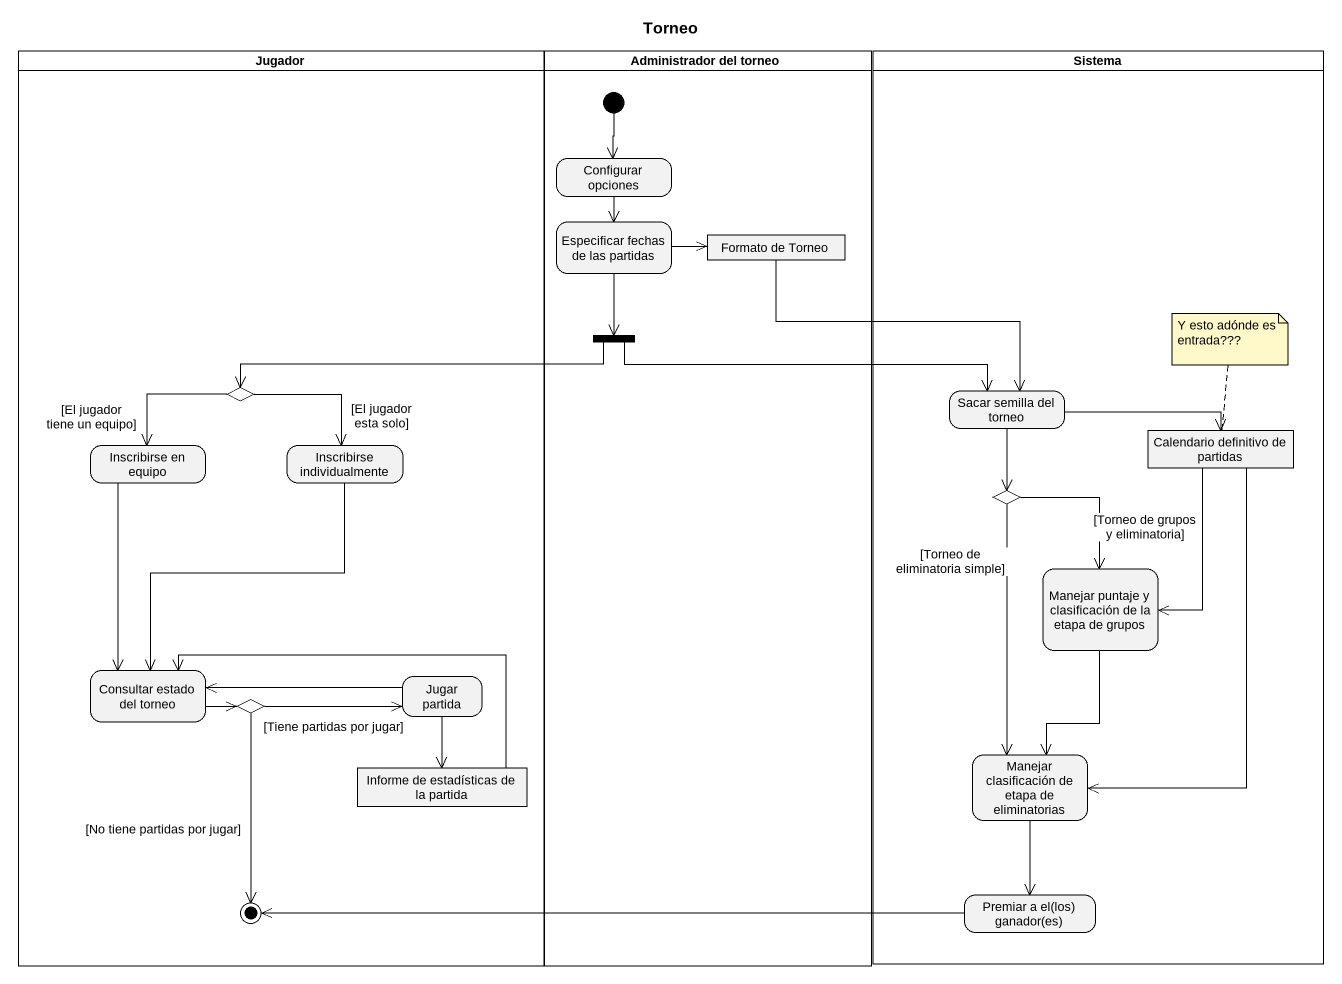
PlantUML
@startuml
title Torneo
hide empty description
state Jugador <<partition>> {
  state choice1 <<choice>>
  state "Inscribirse en equipo" as Inscribirse_en_equipo
  state "Inscribirse individualmente" as Inscribirse_individualmente
  state "Consultar estado del torneo" as Consultar_estado_del_torneo
  state choice3 <<choice>>
  state "Jugar partida" as Jugar_partida
  state "Informe de estadísticas de la partida" as Informe_de_estadísticas_de <<object>>
  state final1 <<end>>
}
state "Administrador del torneo" as Administrador_del_torneo <<partition>> {
  state "Configurar opciones" as Configurar_opciones
  state "Especificar fechas de las partidas" as Especificar_fechas_de_las
  state "Formato de Torneo" as Formato_de_Torneo <<object>>
  state fork1 <<fork>>
  [*] --> Configurar_opciones
}
state Sistema <<partition>> {
  state "Sacar semilla del torneo" as Sacar_semilla_del_torneo
  state "Calendario definitivo de partidas" as Calendario_definitivo_de <<object>>
  state choice2 <<choice>>
  state "Manejar puntaje y clasificación de la etapa de grupos" as Manejar_puntaje_y
  state "Manejar clasificación de etapa de eliminatorias" as Manejar_clasificación_de
  state "Premiar a el(los) ganador(es)" as Premiar_a_el_los_ganador_es
}
Configurar_opciones --> Especificar_fechas_de_las
Especificar_fechas_de_las -right-> Formato_de_Torneo
Especificar_fechas_de_las --> fork1
Formato_de_Torneo --> Sacar_semilla_del_torneo
fork1 -left-> choice1
fork1 -right-> Sacar_semilla_del_torneo
choice1 --> Inscribirse_en_equipo : [El jugador tiene un equipo]
choice1 --> Inscribirse_individualmente : [El jugador esta solo]
Sacar_semilla_del_torneo -right-> Calendario_definitivo_de
Sacar_semilla_del_torneo --> choice2
Inscribirse_en_equipo --> Consultar_estado_del_torneo
Inscribirse_individualmente --> Consultar_estado_del_torneo
Calendario_definitivo_de --> Manejar_puntaje_y
Calendario_definitivo_de --> Manejar_clasificación_de
choice2 --> Manejar_puntaje_y : [Torneo de grupos y eliminatoria]
choice2 --> Manejar_clasificación_de : [Torneo de eliminatoria simple]
Manejar_puntaje_y --> Manejar_clasificación_de
Consultar_estado_del_torneo -right-> choice3
choice3 -right-> Jugar_partida : [Tiene partidas por jugar]
choice3 --> final1 : [No tiene partidas por jugar]
Jugar_partida -left-> Consultar_estado_del_torneo
Jugar_partida --> Informe_de_estadísticas_de
Manejar_clasificación_de --> Premiar_a_el_los_ganador_es
Informe_de_estadísticas_de -left-> Consultar_estado_del_torneo
Premiar_a_el_los_ganador_es -left-> final1
note top of Calendario_definitivo_de : Y esto adónde es entrada???
@enduml
